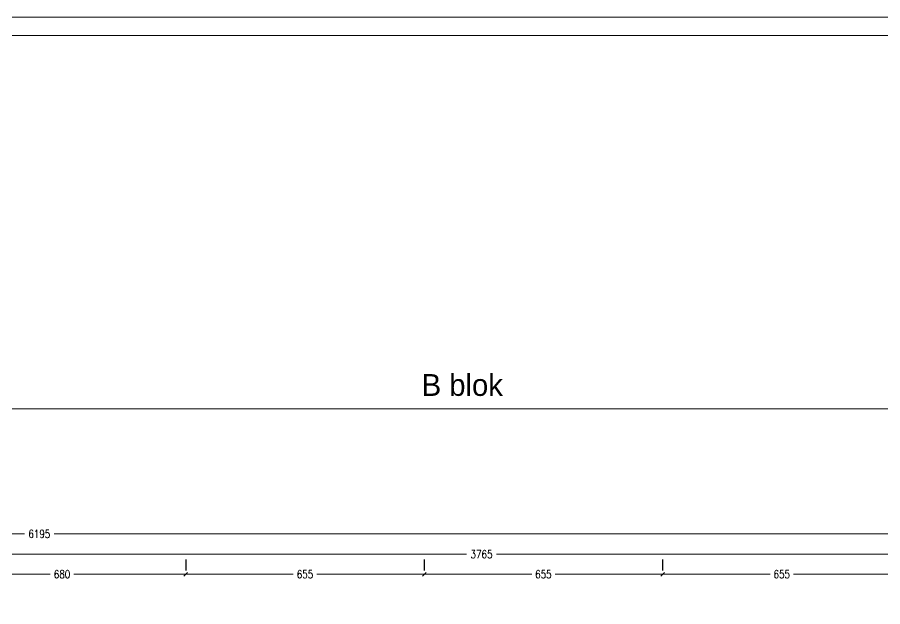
# Model space of a CAD drawing. Header units: millimetres. Extents: x -7453 to 3447, y 1740 to 11040.
# Drawn here: x -2772 to -394, y 9419 to 11040 of the extents above; entities that cross this region are included whole.
import ezdxf

# ---------------------------------------------------------------- set-up
doc = ezdxf.new("R2010")
doc.units = ezdxf.units.MM
for name, color, linetype, lineweight in [('antet-İM', 145, 'Continuous', 20), ('yazı-İM', 64, 'Continuous', 20), ('ölçü-dış-İM', 7, 'Continuous', 20)]:
    doc.layers.add(name, color=color, linetype=linetype, lineweight=lineweight)
doc.styles.add('YAZI_İM', font='bgothl.ttf', dxfattribs={"height": 15})
doc.styles.add('ÖLÇÜ_İM', font='romans.shx', dxfattribs={"width": 0.8})
doc.dimstyles.new('ÖLÇÜ_İM_1-100', dxfattribs={"dimscale": 100, "dimtxt": 0.22, "dimasz": 0.1, "dimexe": 0.1, "dimexo": 0.4, "dimgap": 0.1, "dimtad": 0, "dimdec": 1, "dimrnd": 0.5, "dimzin": 12, "dimdsep": 46, "dimtxsty": 'ÖLÇÜ_İM', "dimblk1": 'OBLIQUE', "dimblk2": 'OBLIQUE', "dimsah": 1, "dimcen": 0.09, "dimdle": 0.1, "dimclrd": 256, "dimclre": 256, "dimclrt": 256, "dimadec": 0, "dimazin": 3, "dimtfac": 1, "dimtdec": 1, "dimtix": 1, "dimtofl": 0, "dimtmove": 2, "dimatfit": 3, "dimldrblk": 'OBLIQUE', "dimfxl": 0, "dimtolj": 1, "dimlwd": -1, "dimarcsym": 0})

# ---------------------------------------------------------------- blocks, each defined once
blk = doc.blocks.new('_OBLIQUE')
at = {"color": 0, "linetype": 'ByBlock'}
blk.add_line((-0.5, -0.5), (0.5, 0.5), dxfattribs=at)
blk = doc.blocks.new('*D181')
at = {"layer": 'Defpoints', "color": 0}
for p in [(-2988.8, 9508.8, 0), (-2308.8, 9508.8, 0), (-2308.8, 9508.8, 0)]:
    blk.add_point(p, dxfattribs=at)
at = {"layer": 'ölçü-dış-İM', "lineweight": -2}
for p, q in [((-2988.8, 9548.8, 0), (-2988.8, 9518.8, 0)), ((-2308.8, 9548.8, 0), (-2308.8, 9518.8, 0))]:
    blk.add_line(p, q, dxfattribs=at)
at = {"layer": 'ölçü-dış-İM'}
for p, q in [((-2998.8, 9508.8, 0), (-2681, 9508.8, 0)), ((-2298.8, 9508.8, 0), (-2616.6, 9508.8, 0))]:
    blk.add_line(p, q, dxfattribs=at)
at = {"layer": 'ölçü-dış-İM', "xscale": 10, "yscale": 10, "zscale": 10, "rotation": 180}
blk.add_blockref('_OBLIQUE', (-2988.8, 9508.8, 0), dxfattribs=at)
at = {"layer": 'ölçü-dış-İM', "xscale": 10, "yscale": 10, "zscale": 10}
blk.add_blockref('_OBLIQUE', (-2308.8, 9508.8, 0), dxfattribs=at)
at = {"layer": 'ölçü-dış-İM', "insert": (-2648.8, 9508.8, 0), "char_height": 22, "attachment_point": 5, "style": 'ÖLÇÜ_İM'}
blk.add_mtext('\\A1;680', dxfattribs=at)
blk = doc.blocks.new('*D182')
at = {"layer": 'Defpoints', "color": 0}
for p in [(-2308.8, 9508.8, 0), (-1653.8, 9508.8, 0), (-1653.8, 9508.8, 0)]:
    blk.add_point(p, dxfattribs=at)
at = {"layer": 'ölçü-dış-İM', "lineweight": -2}
for p, q in [((-2308.8, 9548.8, 0), (-2308.8, 9518.8, 0)), ((-1653.8, 9548.8, 0), (-1653.8, 9518.8, 0))]:
    blk.add_line(p, q, dxfattribs=at)
at = {"layer": 'ölçü-dış-İM'}
for p, q in [((-2318.8, 9508.8, 0), (-2013.5, 9508.8, 0)), ((-1643.8, 9508.8, 0), (-1949.1, 9508.8, 0))]:
    blk.add_line(p, q, dxfattribs=at)
at = {"layer": 'ölçü-dış-İM', "xscale": 10, "yscale": 10, "zscale": 10, "rotation": 180}
blk.add_blockref('_OBLIQUE', (-2308.8, 9508.8, 0), dxfattribs=at)
at = {"layer": 'ölçü-dış-İM', "xscale": 10, "yscale": 10, "zscale": 10}
blk.add_blockref('_OBLIQUE', (-1653.8, 9508.8, 0), dxfattribs=at)
at = {"layer": 'ölçü-dış-İM', "insert": (-1981.3, 9508.8, 0), "char_height": 22, "attachment_point": 5, "style": 'ÖLÇÜ_İM'}
blk.add_mtext('\\A1;655', dxfattribs=at)
blk = doc.blocks.new('*D183')
at = {"layer": 'Defpoints', "color": 0}
for p in [(-1653.8, 9508.8, 0), (-998.8, 9508.8, 0), (-998.8, 9508.8, 0)]:
    blk.add_point(p, dxfattribs=at)
at = {"layer": 'ölçü-dış-İM', "lineweight": -2}
for p, q in [((-1653.8, 9548.8, 0), (-1653.8, 9518.8, 0)), ((-998.8, 9548.8, 0), (-998.8, 9518.8, 0))]:
    blk.add_line(p, q, dxfattribs=at)
at = {"layer": 'ölçü-dış-İM'}
for p, q in [((-1663.8, 9508.8, 0), (-1358.5, 9508.8, 0)), ((-988.8, 9508.8, 0), (-1294.1, 9508.8, 0))]:
    blk.add_line(p, q, dxfattribs=at)
at = {"layer": 'ölçü-dış-İM', "xscale": 10, "yscale": 10, "zscale": 10, "rotation": 180}
blk.add_blockref('_OBLIQUE', (-1653.8, 9508.8, 0), dxfattribs=at)
at = {"layer": 'ölçü-dış-İM', "xscale": 10, "yscale": 10, "zscale": 10}
blk.add_blockref('_OBLIQUE', (-998.8, 9508.8, 0), dxfattribs=at)
at = {"layer": 'ölçü-dış-İM', "insert": (-1326.3, 9508.8, 0), "char_height": 22, "attachment_point": 5, "style": 'ÖLÇÜ_İM'}
blk.add_mtext('\\A1;655', dxfattribs=at)
blk = doc.blocks.new('*D184')
at = {"layer": 'Defpoints', "color": 0}
for p in [(-998.8, 9508.8, 0), (-343.8, 9508.8, 0), (-343.8, 9508.8, 0)]:
    blk.add_point(p, dxfattribs=at)
at = {"layer": 'ölçü-dış-İM', "lineweight": -2}
for p, q in [((-998.8, 9548.8, 0), (-998.8, 9518.8, 0)), ((-343.8, 9548.8, 0), (-343.8, 9518.8, 0))]:
    blk.add_line(p, q, dxfattribs=at)
at = {"layer": 'ölçü-dış-İM'}
for p, q in [((-1008.8, 9508.8, 0), (-703.5, 9508.8, 0)), ((-333.8, 9508.8, 0), (-639.1, 9508.8, 0))]:
    blk.add_line(p, q, dxfattribs=at)
at = {"layer": 'ölçü-dış-İM', "xscale": 10, "yscale": 10, "zscale": 10, "rotation": 180}
blk.add_blockref('_OBLIQUE', (-998.8, 9508.8, 0), dxfattribs=at)
at = {"layer": 'ölçü-dış-İM', "xscale": 10, "yscale": 10, "zscale": 10}
blk.add_blockref('_OBLIQUE', (-343.8, 9508.8, 0), dxfattribs=at)
at = {"layer": 'ölçü-dış-İM', "insert": (-671.3, 9508.8, 0), "char_height": 22, "attachment_point": 5, "style": 'ÖLÇÜ_İM'}
blk.add_mtext('\\A1;655', dxfattribs=at)
blk = doc.blocks.new('*D187')
at = {"layer": 'Defpoints', "color": 0}
for p in [(-3378.8, 9563.8, 0), (386.2, 9563.8, 0), (386.2, 9563.8, 0)]:
    blk.add_point(p, dxfattribs=at)
at = {"layer": 'ölçü-dış-İM', "lineweight": -2}
for p, q in [((-3378.8, 9603.8, 0), (-3378.8, 9573.8, 0)), ((386.2, 9603.8, 0), (386.2, 9573.8, 0))]:
    blk.add_line(p, q, dxfattribs=at)
at = {"layer": 'ölçü-dış-İM'}
for p, q in [((-3388.8, 9563.8, 0), (-1537.3, 9563.8, 0)), ((396.2, 9563.8, 0), (-1455.3, 9563.8, 0))]:
    blk.add_line(p, q, dxfattribs=at)
at = {"layer": 'ölçü-dış-İM', "xscale": 10, "yscale": 10, "zscale": 10, "rotation": 180}
blk.add_blockref('_OBLIQUE', (-3378.8, 9563.8, 0), dxfattribs=at)
at = {"layer": 'ölçü-dış-İM', "xscale": 10, "yscale": 10, "zscale": 10}
blk.add_blockref('_OBLIQUE', (386.2, 9563.8, 0), dxfattribs=at)
at = {"layer": 'ölçü-dış-İM', "insert": (-1496.3, 9563.8, 0), "char_height": 22, "attachment_point": 5, "style": 'ÖLÇÜ_İM'}
blk.add_mtext('\\A1;3765', dxfattribs=at)
blk = doc.blocks.new('*D217')
at = {"layer": 'Defpoints', "color": 0}
for p in [(-5808.8, 9619.7, 0), (386.2, 9619.7, 0), (386.2, 9619.7, 0)]:
    blk.add_point(p, dxfattribs=at)
at = {"layer": 'ölçü-dış-İM', "lineweight": -2}
for p, q in [((-5808.8, 9659.7, 0), (-5808.8, 9629.7, 0)), ((386.2, 9659.7, 0), (386.2, 9629.7, 0))]:
    blk.add_line(p, q, dxfattribs=at)
at = {"layer": 'ölçü-dış-İM'}
for p, q in [((-5818.8, 9619.7, 0), (-2751.9, 9619.7, 0)), ((396.2, 9619.7, 0), (-2670.7, 9619.7, 0))]:
    blk.add_line(p, q, dxfattribs=at)
at = {"layer": 'ölçü-dış-İM', "xscale": 10, "yscale": 10, "zscale": 10, "rotation": 180}
blk.add_blockref('_OBLIQUE', (-5808.8, 9619.7, 0), dxfattribs=at)
at = {"layer": 'ölçü-dış-İM', "xscale": 10, "yscale": 10, "zscale": 10}
blk.add_blockref('_OBLIQUE', (386.2, 9619.7, 0), dxfattribs=at)
at = {"layer": 'ölçü-dış-İM', "insert": (-2711.3, 9619.7, 0), "char_height": 22, "attachment_point": 5, "style": 'ÖLÇÜ_İM'}
blk.add_mtext('\\A1;6195', dxfattribs=at)

msp = doc.modelspace()

# ---------------------------------------------------------------- linework, layer by layer
at = {"layer": 'antet-İM'}
for points in [[(-7453.235, 11039.568), (3446.765, 11039.568), (3446.765, 1739.568), (-7453.235, 1739.568)], [(-7403.235, 1789.568), (-7403.235, 10989.568), (3396.765, 10989.568), (3396.765, 1789.568)]]:
    msp.add_lwpolyline(points, close=True, dxfattribs=at)
at = {"layer": 'yazı-İM'}
msp.add_line((-3388.78, 9963.772), (386.637, 9963.772), dxfattribs=at)

# ---------------------------------------------------------------- texts
at = {"layer": 'yazı-İM', "style": 'YAZI_İM'}
msp.add_text('B blok', height=60, dxfattribs=at).set_placement((-1660.675, 9998.921, 0))

# ---------------------------------------------------------------- dimensions: what is measured, and where the dimension line sits
at = {"layer": 'ölçü-dış-İM'}
for base, p1, p2, picture, middle in [((386.22, 9619.661, 0), (-5808.78, 9619.661, 0), (386.22, 9619.661, 0), '*D217', (-2711.28, 9619.661, 0)), ((386.22, 9563.838, 0), (-3378.78, 9563.838, 0), (386.22, 9563.838, 0), '*D187', (-1496.28, 9563.838, 0)), ((-2308.78, 9508.838, 0), (-2988.78, 9508.838, 0), (-2308.78, 9508.838, 0), '*D181', (-2648.78, 9508.838, 0)), ((-1653.78, 9508.838, 0), (-2308.78, 9508.838, 0), (-1653.78, 9508.838, 0), '*D182', (-1981.28, 9508.838, 0)), ((-998.78, 9508.838, 0), (-1653.78, 9508.838, 0), (-998.78, 9508.838, 0), '*D183', (-1326.28, 9508.838, 0)), ((-343.78, 9508.838, 0), (-998.78, 9508.838, 0), (-343.78, 9508.838, 0), '*D184', (-671.28, 9508.838, 0))]:
    dim = msp.add_linear_dim(base=base, p1=p1, p2=p2, dimstyle='ÖLÇÜ_İM_1-100', override={"dimfxl": 0.2, "dimarcsym": 1}, dxfattribs=at)
    dim.commit()
    dim.dimension.update_dxf_attribs({"geometry": picture, "text_midpoint": middle})

doc.saveas('drawing.dxf')
